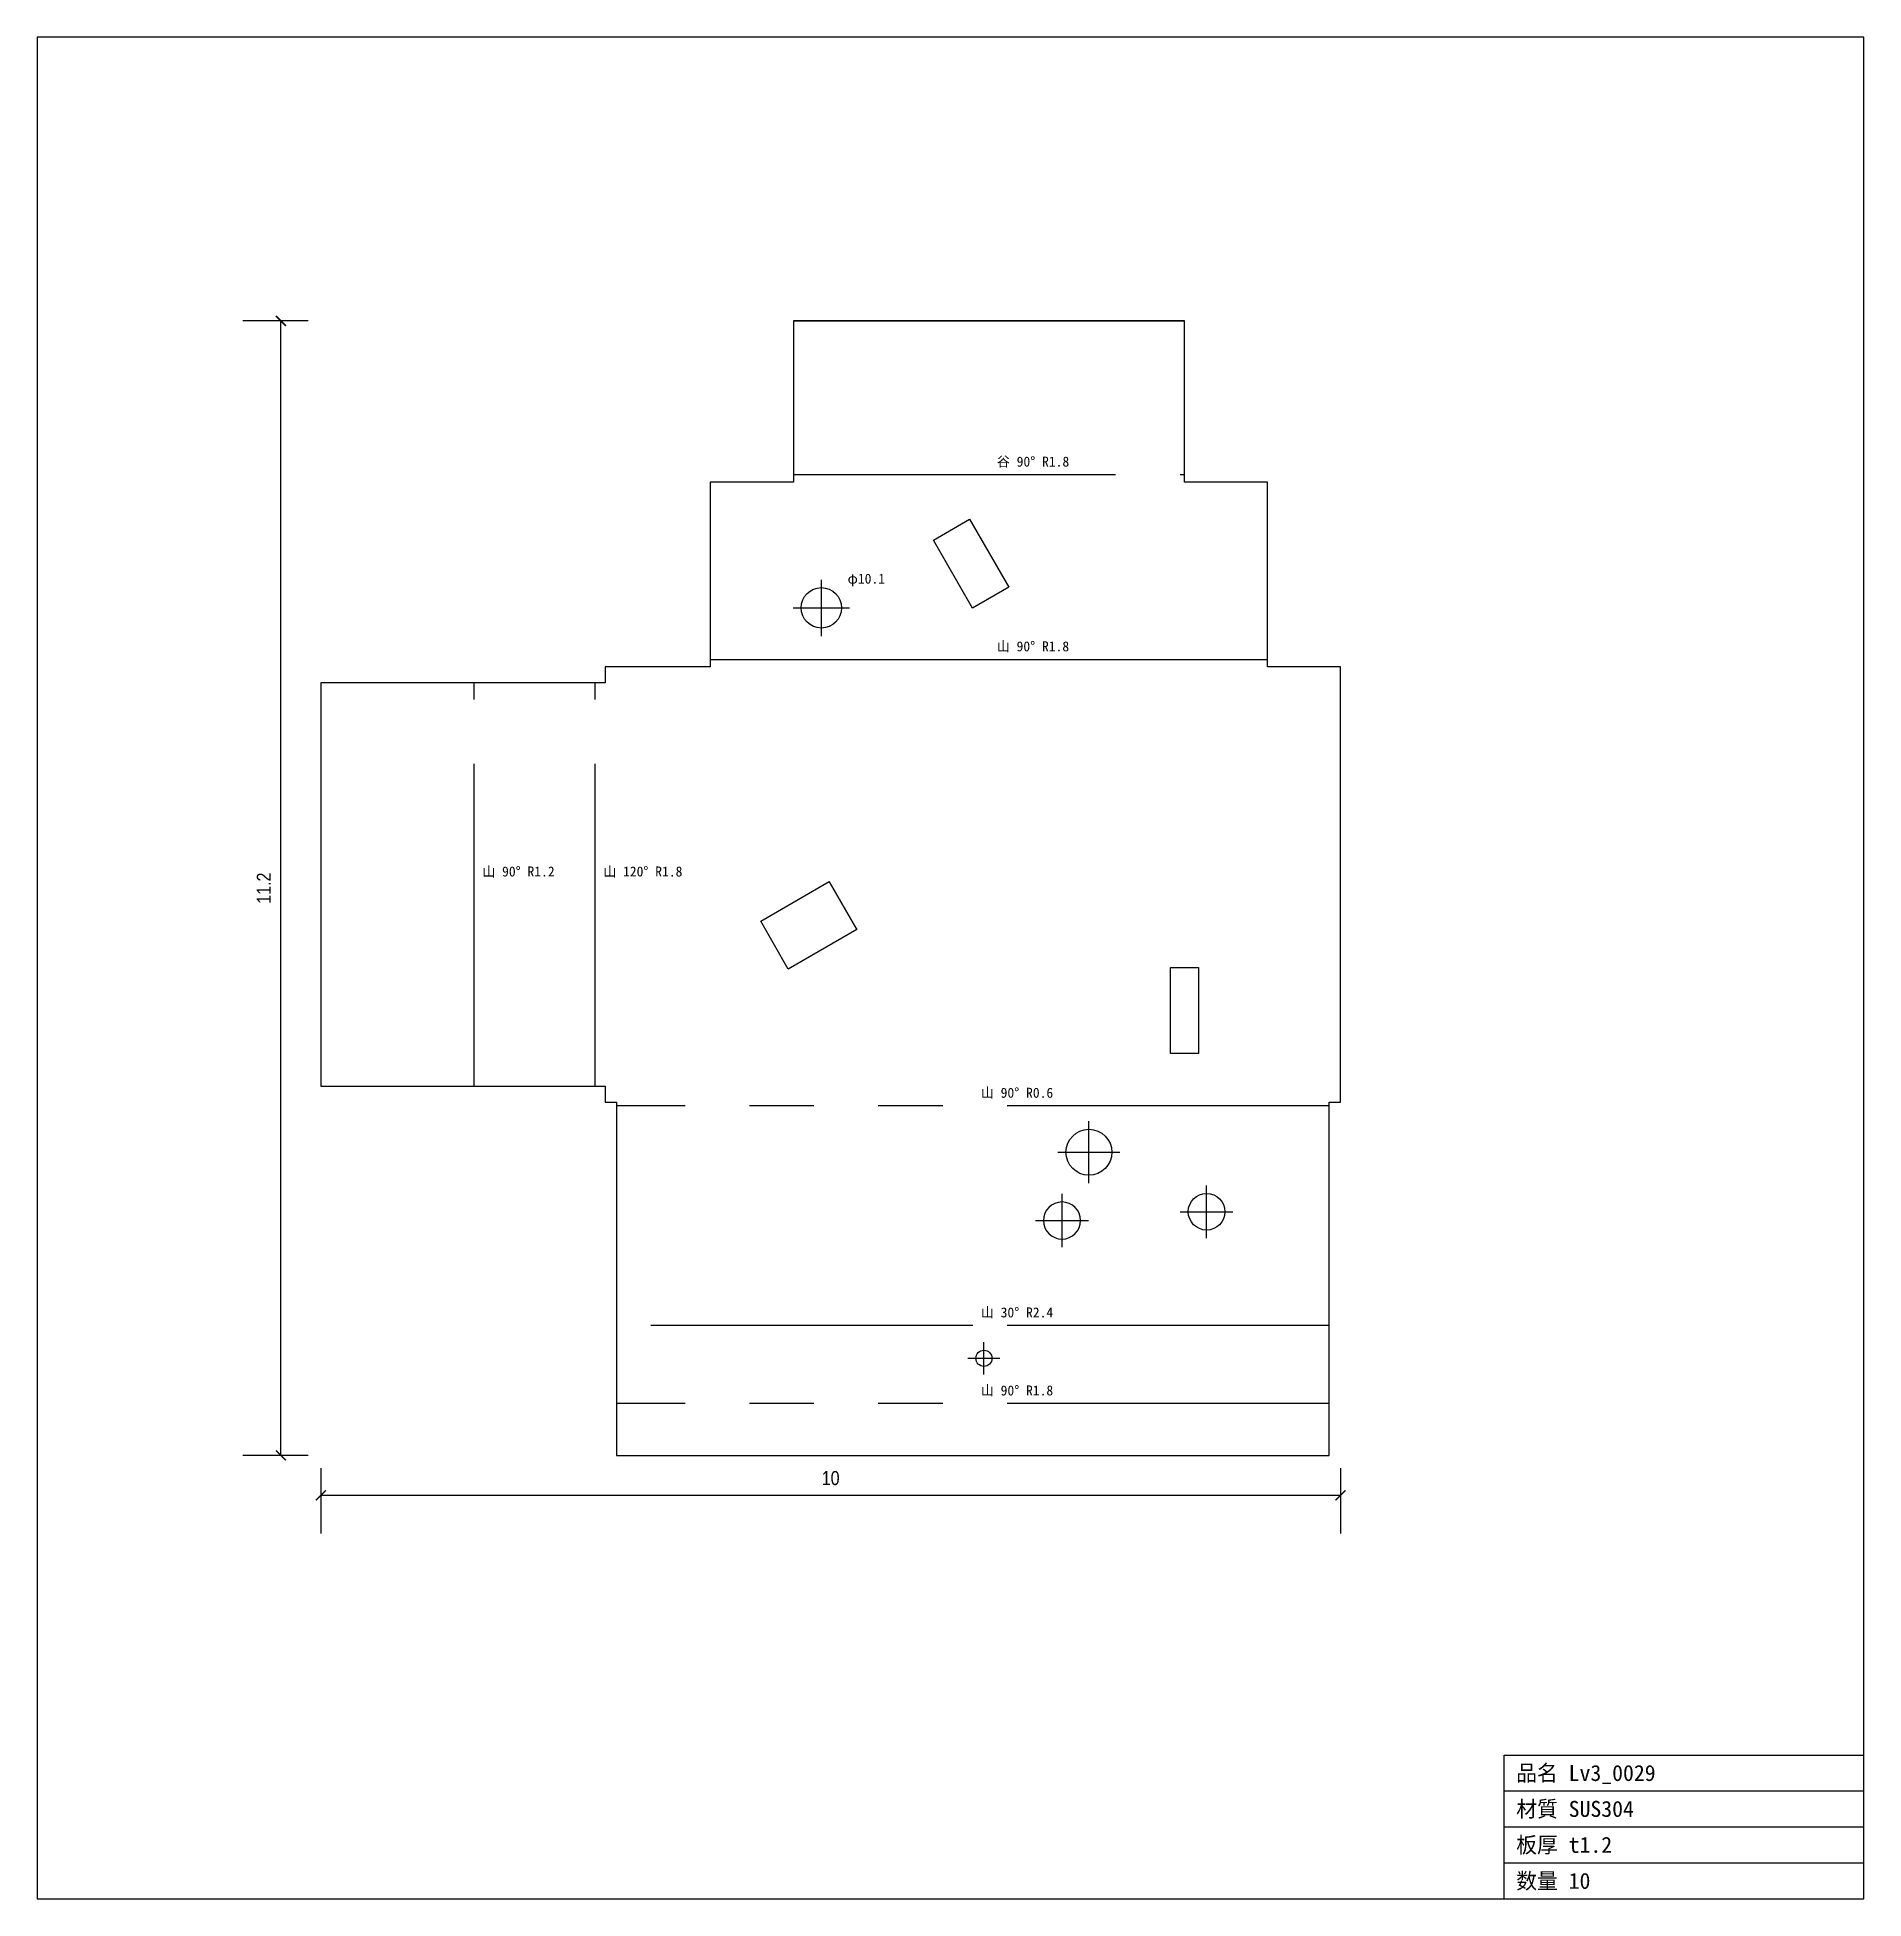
# Model space of a CAD drawing. Header units: inches. Extents: x -5.6 to 12.4, y -7.9 to 10.5.
import ezdxf

# ---------------------------------------------------------------- set-up
doc = ezdxf.new("R2010")
doc.units = ezdxf.units.IN
doc.linetypes.add('CENTER', pattern=[5.08, 3.175, -0.635, 0.635, -0.635])
doc.linetypes.add('PHANTOM', pattern=[6.35, 3.175, -0.635, 0.635, -0.635, 0.635, -0.635])
doc.styles.add('OpenSansCondensed-Light', font='OpenSansCondensed-Light.ttf')
doc.dimstyles.new('EZDXF', dxfattribs={"dimtxt": 0.25, "dimasz": 0.175, "dimexe": 0.375, "dimexo": 0.125, "dimgap": 0.1, "dimtad": 1, "dimlfac": 100, "dimzin": 12, "dimdsep": 46, "dimtxsty": 'OpenSansCondensed-Light', "dimblk": 'ARCHTICK', "dimcen": 2.5, "dimazin": 3, "dimtfac": 0.5, "dimtmove": 2, "dimatfit": 3})

# ---------------------------------------------------------------- blocks, each defined once
blk = doc.blocks.new('HOLE_D4_04')
blk.add_circle((0, 0), 0.0795)
blk = doc.blocks.new('_ARCHTICK')
at = {"color": 0, "linetype": 'BYBLOCK', "const_width": 0.15}
blk.add_lwpolyline([(-0.5, -0.5), (0.5, 0.5)], dxfattribs=at)

msp = doc.modelspace()

# ---------------------------------------------------------------- linework, layer by layer
at = {"color": 7, "linetype": 'CONTINUOUS'}
for p, q in [((12.404, 10.495), (-5.599, 10.495)), ((-5.599, 10.495), (-5.599, -7.853)), ((12.404, -7.853), (12.404, 10.495)), ((5.709, 7.699), (1.855, 7.699)), ((1.855, 7.699), (5.709, 7.699)), ((1.855, 7.699), (1.855, 7.06)), ((5.709, 6.11), (5.709, 7.699)), ((1.855, 7.06), (1.855, 6.11)), ((1.517, 6.11), (1.033, 6.11)), ((1.033, 6.11), (1.033, 5.269)), ((1.587, 6.11), (1.517, 6.11)), ((1.602, 6.11), (1.587, 6.11)), ((1.855, 6.11), (1.602, 6.11)), ((6.528, 6.11), (5.709, 6.11)), ((6.528, 5.32), (6.528, 6.11)), ((3.234, 5.539), (3.59, 5.744)), ((3.59, 5.744), (3.977, 5.074)), ((3.621, 4.869), (3.234, 5.539)), ((1.033, 5.269), (1.033, 4.289)), ((6.528, 5.229), (6.528, 5.32)), ((6.528, 5.32), (6.528, 5.32)), ((6.528, 4.289), (6.528, 5.229)), ((3.977, 5.074), (3.621, 4.869)), ((1.033, 4.289), (0, 4.289)), ((0, 4.289), (0, 4.132)), ((6.809, 4.289), (6.528, 4.289)), ((6.846, 4.289), (6.809, 4.289)), ((6.977, 4.289), (6.846, 4.289)), ((7.247, 4.289), (6.977, 4.289)), ((7.247, 3.423), (7.247, 4.289)), ((0, 4.132), (-2.803, 4.132)), ((-2.803, 4.132), (-2.803, 0.157)), ((7.247, 0), (7.246, 3.423)), ((1.532, 1.783), (2.206, 2.172)), ((2.206, 2.172), (2.479, 1.701)), ((2.479, 1.701), (2.206, 2.172)), ((1.804, 1.311), (1.532, 1.783)), ((2.479, 1.701), (1.804, 1.311)), ((-2.803, 0.157), (0, 0.157)), ((0, 0.157), (0, 0)), ((0, 0), (0.11, 0)), ((0.11, 0), (0.11, -1.094)), ((7.136, -3.483), (7.136, 0)), ((7.136, 0), (7.247, 0)), ((0.11, -1.095), (0.11, -2.602)), ((0.11, -2.602), (0.11, -3.483)), ((0.11, -3.483), (3.907, -3.483)), ((3.907, -3.483), (5.685, -3.483)), ((5.685, -3.483), (7.136, -3.483)), ((8.861, -7.853), (8.861, -6.436)), ((8.861, -6.436), (12.404, -6.436)), ((8.861, -6.79), (12.404, -6.79)), ((8.861, -7.144), (12.404, -7.144)), ((8.861, -7.499), (12.404, -7.499)), ((-5.599, -7.853), (12.404, -7.853))]:
    msp.add_line(p, q, dxfattribs=at)
at = {"color": 3, "linetype": 'PHANTOM'}
for p, q in [((1.855, 6.184), (5.709, 6.184)), ((1.033, 4.363), (3.78, 4.363)), ((3.78, 4.363), (6.528, 4.363)), ((-1.291, 0.157), (-1.291, 4.132)), ((-0.099, 0.157), (-0.099, 4.132)), ((7.136, -0.037), (0.11, -0.037)), ((3.623, -2.202), (0.11, -2.202)), ((7.136, -2.202), (3.623, -2.202)), ((7.136, -2.971), (0.11, -2.971))]:
    msp.add_line(p, q, dxfattribs=at)
at = {"color": 1, "linetype": 'CENTER'}
for p, q in [((2.13, 4.593), (2.13, 5.148)), ((1.853, 4.871), (2.408, 4.871)), ((4.767, -0.8), (4.767, -0.19)), ((4.462, -0.495), (5.072, -0.495)), ((4.502, -1.43), (4.502, -0.906)), ((5.927, -1.341), (5.927, -0.822)), ((5.667, -1.081), (6.186, -1.081)), ((4.24, -1.168), (4.764, -1.168)), ((3.732, -2.684), (3.732, -2.367)), ((3.573, -2.526), (3.89, -2.526))]:
    msp.add_line(p, q, dxfattribs=at)
at = {"color": 7, "linetype": 'CONTINUOUS'}
msp.add_lwpolyline([(5.57, 0.479), (5.57, 1.327), (5.847, 1.327), (5.847, 0.479)], close=True, dxfattribs=at)
for centre, radius in [((2.13, 4.871), 0.199), ((4.767, -0.495), 0.226), ((5.927, -1.081), 0.181)]:
    msp.add_circle(centre, radius, dxfattribs=at)
for start, end in [(0, 180), (180, 0)]:
    msp.add_arc((4.502, -1.168), 0.183, start, end, dxfattribs=at)

# ---------------------------------------------------------------- block references
msp.add_blockref('HOLE_D4_04', (3.732, -2.526), dxfattribs=at)

# ---------------------------------------------------------------- texts
at = {"color": 2}
for s, height, p in [('谷 90° R1.8', 0.0984, (3.86, 6.263)), ('φ10.1', 0.0984, (2.388, 5.109)), ('山 90° R1.8', 0.0984, (3.859, 4.442)), ('山 90° R1.2', 0.0984, (-1.212, 2.223)), ('山 120° R1.8', 0.09843, (-0.02, 2.223)), ('山 90° R0.6', 0.0984, (3.702, 0.042)), ('山 30° R2.4', 0.0984, (3.702, -2.123)), ('山 90° R1.8', 0.0984, (3.702, -2.892)), ('品名 Lv3_0029', 0.15748, (8.979, -6.692)), ('材質 SUS304', 0.1575, (8.979, -7.046)), ('板厚 t1.2', 0.1575, (8.979, -7.4)), ('数量 10', 0.1575, (8.979, -7.755))]:
    msp.add_text(s, height=height, dxfattribs=at).set_placement(p)

# ---------------------------------------------------------------- dimensions: what is measured, and where the dimension line sits
at = {"color": 8}
msp.add_linear_dim(base=(-3.197, -3.483), p1=(-2.803, -3.483), p2=(-2.803, 7.699), angle=90, dimstyle='EZDXF', override={"dimtxt": 0.137795, "dimasz": 0.098425, "dimdec": 1, "dimlfac": 1}, dxfattribs=at).render()
msp.add_linear_dim(base=(-2.8034, -3.8763), p1=(-2.8034, -3.4826), p2=(7.2465, -3.4826), dimstyle='EZDXF', override={"dimtxt": 0.137795, "dimasz": 0.098425, "dimdec": 1, "dimlfac": 1}, dxfattribs=at).render()

doc.saveas('drawing.dxf')
